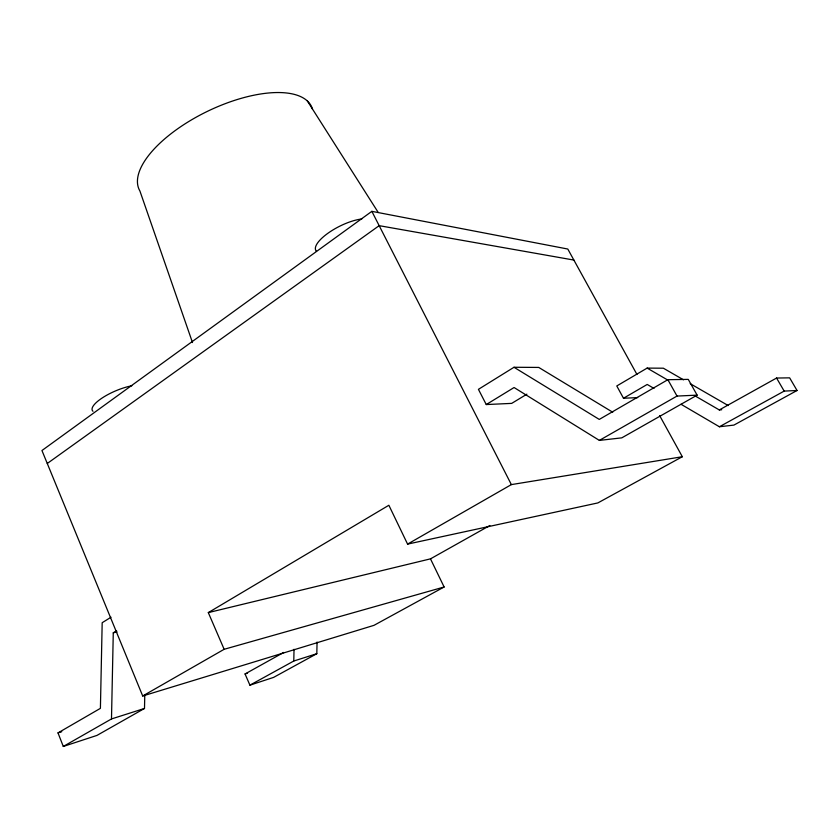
<?xml version="1.0" encoding="UTF-8"?>
<svg xmlns="http://www.w3.org/2000/svg" width="839" height="839" viewBox="0 0 839 839"><rect width="100%" height="100%" fill="white"/><g stroke="black" fill="none" stroke-linecap="round" stroke-linejoin="round"><path stroke-width="1.26" d="M111.01 617.231L102.18 622.706L100.407 708.347L58.006 732.898L63.292 746.458L111.493 718.939L113.275 632.816L116.6 630.781M63.292 746.458L96.978 735.404L144.497 708.452L144.769 695.405M283.697 652.448L245.051 673.969L249.917 685.169L293.786 661.017L294.028 649.281M249.917 685.169L273.598 677.398L316.817 653.707L317.058 642.045M636.927 374.414L567.793 249.036L371.855 211.344L41.95 450.522L142.703 695.982L373.995 625.338L444.125 586.996L430.48 558.858L208.303 612.606L224.149 649.292L444.125 586.996M47.278 463.485L379.165 225.66L573.876 260.069M612.732 412.222L538.743 367.43L514.003 367.272L478.429 389.338L486.253 404.555L511.706 403.381L526.882 394.183M486.253 404.555L514.076 387.524L599.361 440.402L621.783 437.853L697.125 395.138L688.263 379.385L667.875 379.689L599.277 419.416L514.003 367.272M208.303 612.606L388.866 505.256L407.576 544.112L597.85 502.928L682.327 456.731L659.632 415.578M683.491 379.805L663.366 368.206L647.131 368.101L616.78 385.961L623.492 398.252L637.682 397.602M623.492 398.252L647.215 384.451L653.98 388.415M142.703 695.982L224.149 649.292M407.576 544.112L511.36 484.606L682.327 456.731M599.361 440.402L677.01 396.071L697.125 395.138M430.48 558.858L489.861 525.508M694.493 395.557L719.296 409.935L776.568 378.043L789.646 377.844L797.05 390.492L733.905 425.1L719.39 426.757L681.048 404.283M719.39 426.757L784.171 391.1L797.05 390.492M111.493 718.939L144.497 708.452M293.786 661.017L316.817 653.707M58.006 732.898L61.761 731.713M245.051 673.969L247.557 673.172M113.275 632.816L117.082 631.903M719.296 409.935L721.718 409.747M690.203 383.664L728.221 405.562M647.131 368.101L668.557 380.518M307.347 100.963L378.053 212.183M776.568 378.043L784.171 391.1M667.875 379.689L677.01 396.071M371.855 211.344L511.36 484.606M192.498 342.564L139.903 190.977A95.656 40.933 -25.8 0 1 209.016 110.58A95.656 40.933 -25.8 0 1 312.496 109.091M92.993 411.299A28.904 8.663 -23.2 0 1 102.264 397.927A28.904 8.663 -23.2 0 1 131.817 385.783M316.492 251.333A31.735 10.739 -26.8 0 1 328.007 233.2A31.735 10.739 -26.8 0 1 361.787 218.979"/></g></svg>
